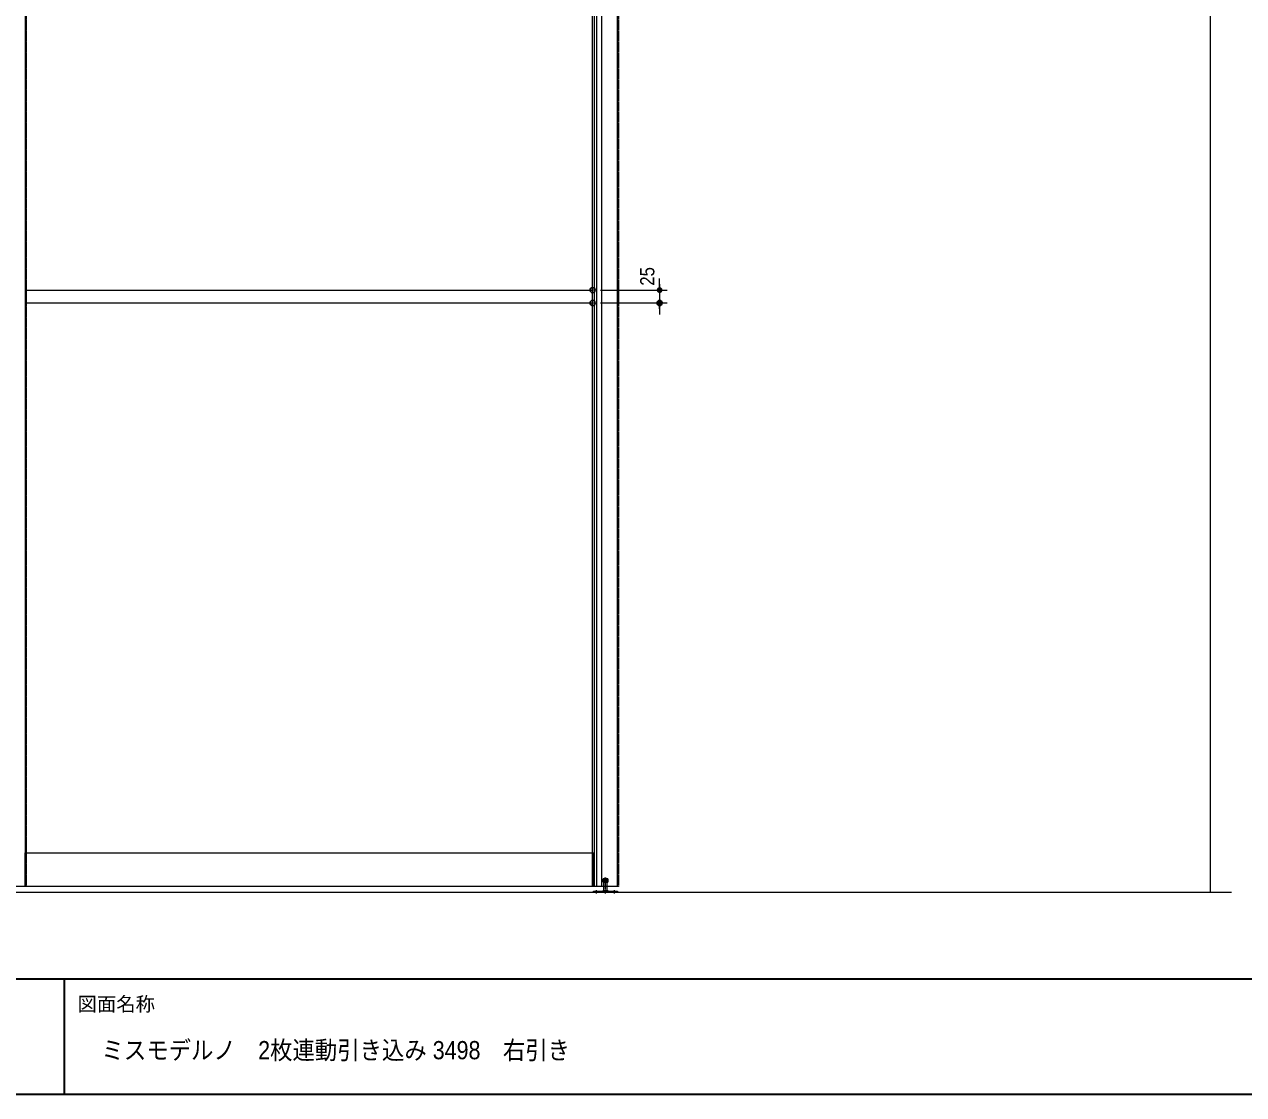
# Model space of a CAD drawing. Units: millimetres, scale not verified. Extents: x -4547 to 4547, y -2284 to 2284.
# Drawn here: x -3030 to -664, y -2078 to 0 of the extents above; entities that cross this region are included whole.
import ezdxf
from ezdxf.enums import TextEntityAlignment as Align

# ---------------------------------------------------------------- set-up
doc = ezdxf.new("R2010")
doc.units = ezdxf.units.MM
doc.header["$LTSCALE"] = 20
doc.header["$PDMODE"] = 32
doc.header["$PDSIZE"] = 10
for name, pattern in [('USER1', [10.5, 8, -0.5, 0.5, -0.5, 0.5, -0.5]), ('USER2', [1.11, 0.71, -0.4]), ('USER3', [2.91, 1.76, -0.4, 0.35, -0.4])]:
    doc.linetypes.add(name, pattern=pattern)
for name, color, linetype, lineweight in [('0-0_1図面枠', 7, 'Continuous', 20), ('0-1_3一般', 7, 'Continuous', 15), ('0-3_0', 7, 'Continuous', 25), ('0-5_2寸法-2', 7, 'Continuous', 15)]:
    doc.layers.add(name, color=color, linetype=linetype, lineweight=lineweight)
doc.layers.add('0-4_Defpoints', color=7, linetype='Continuous')
doc.styles.add('ＭＳ Ｐゴシック', font='')
doc.styles.get('ＭＳ Ｐゴシック').set_extended_font_data('MS PGothic')

# ---------------------------------------------------------------- blocks, each defined once
blk = doc.blocks.new('グループ-2')
at = {"layer": '0-0_1図面枠', "lineweight": 35}
for p, q in [((-60000, -37050), (60000, -37050)), ((-32250, -37050), (-32250, -41550))]:
    blk.add_line(p, q, dxfattribs=at)
blk.add_lwpolyline([(-60000, 41550), (60000, 41550), (60000, -41550), (-60000, -41550)], close=True, dxfattribs=at)
blk = doc.blocks.new('図面枠')
at = {"layer": '0-0_1図面枠'}
blk.add_blockref('グループ-2', (0, 0), dxfattribs=at)
at = {"layer": '0-0_1図面枠', "style": 'ＭＳ Ｐゴシック'}
blk.add_text('図面名称', height=550.3, dxfattribs=at).set_placement((-31725.1, -38474.8), align=Align.BOTTOM_LEFT)
blk = doc.blocks.new('グループ-5')
at = {"layer": '0-1_3一般'}
for p, q in [((-11659.4, -33466.3), (-11659.4, 12333.7)), ((-11577.4, -33466.3), (-11577.4, 12333.7)), ((-11375.5, -33466.3), (-11375.5, 12333.7)), ((-33737.4, 11033.7), (-33737.4, -10316.3)), ((-11737.4, -10316.3), (-11737.4, 11033.7)), ((-33737.4, -10316.3), (-33737.4, -32166.3)), ((-33737.4, -10316.3), (-11737.4, -10316.3)), ((-11737.4, -32166.3), (-11737.4, -10316.3)), ((-33737.4, -10816.3), (-11737.4, -10816.3)), ((-33737.4, -32166.3), (-11737.4, -32166.3)), ((-33737.4, -32166.3), (-33737.4, -33466.3)), ((-11737.4, -33466.3), (-11737.4, -32166.3)), ((-10787.4, -32186.3), (-10787.4, -33466.3)), ((-33767.4, -33466.3), (-34243.4, -33466.3)), ((-33737.4, -33466.3), (-33767.4, -33466.3)), ((-10787.4, -33466.3), (-33737.4, -33466.3)), ((-11707.4, -33466.3), (-11737.4, -33466.3)), ((-11231.4, -33466.3), (-11707.4, -33466.3)), ((-10867.4, -33466.3), (-11231.4, -33466.3)), ((-10787.4, -33466.3), (-10867.4, -33466.3))]:
    blk.add_line(p, q, dxfattribs=at)
at = {"layer": '0-1_3一般', "linetype": 'USER2'}
for p, q in [((-33767.4, -33466.3), (-33767.4, -32166.3)), ((-33767.4, -32166.3), (-33737.4, -32166.3)), ((-11737.4, -32166.3), (-11707.4, -32166.3)), ((-11707.4, -32166.3), (-11707.4, -33466.3))]:
    blk.add_line(p, q, dxfattribs=at)
at = {"layer": '0-1_3一般'}
blk.add_lwpolyline([(-33767.4, 12333.7), (-10787.4, 12333.7), (-10787.4, -32186.3)], dxfattribs=at)
at = {"layer": '0-1_3一般', "linetype": 'USER1'}
blk.add_lwpolyline([(-10787.4, 12333.7), (-10737.4, 12333.7), (-10737.4, -33466.3), (-10787.4, -33466.3)], dxfattribs=at)
blk = doc.blocks.new('グループ-7')
at = {"layer": '0-1_3一般'}
for p, q in [((-11337.4, -33226.3), (-11137.4, -33226.3)), ((-11337.4, -33246.3), (-11137.4, -33246.3)), ((-11322.4, -33166.3), (-11332.4, -33176.3)), ((-11142.4, -33176.3), (-11332.4, -33176.3)), ((-11332.4, -33226.3), (-11332.4, -33176.3)), ((-11332.4, -33296.3), (-11332.4, -33246.3)), ((-11332.4, -33296.3), (-11142.4, -33296.3)), ((-11322.4, -33306.3), (-11332.4, -33296.3)), ((-11322.4, -33166.3), (-11317.4, -33166.3)), ((-11317.4, -33306.3), (-11322.4, -33306.3)), ((-11317.4, -33166.3), (-11157.4, -33166.3)), ((-11157.4, -33306.3), (-11317.4, -33306.3)), ((-11307.4, -33636.3), (-11307.4, -33306.3)), ((-11192.4, -33156.3), (-11282.4, -33156.3)), ((-11279.9, -33166.3), (-11282.4, -33156.3)), ((-11194.9, -33166.3), (-11192.4, -33156.3)), ((-11167.4, -33636.3), (-11167.4, -33306.3)), ((-11157.4, -33166.3), (-11152.4, -33166.3)), ((-11152.4, -33306.3), (-11157.4, -33306.3)), ((-11152.4, -33166.3), (-11142.4, -33176.3)), ((-11152.4, -33306.3), (-11142.4, -33296.3)), ((-11142.4, -33176.3), (-11142.4, -33226.3)), ((-11142.4, -33246.3), (-11142.4, -33296.3)), ((-11697.4, -33656.3), (-10777.4, -33656.3)), ((-11697.4, -33696.3), (-11697.4, -33656.3)), ((-10777.4, -33696.3), (-11697.4, -33696.3)), ((-11337.4, -33636.3), (-11337.4, -33656.3)), ((-11137.4, -33636.3), (-11337.4, -33636.3)), ((-11167.4, -33636.3), (-11307.4, -33636.3)), ((-11137.4, -33656.3), (-11137.4, -33636.3)), ((-10777.4, -33656.3), (-10777.4, -33696.3))]:
    blk.add_line(p, q, dxfattribs=at)
at = {"layer": '0-1_3一般', "linetype": 'USER2'}
for p, q in [((-11317.4, -33166.3), (-11317.4, -33186.3)), ((-11279.4, -33186.3), (-11317.4, -33186.3)), ((-11279.4, -33286.3), (-11317.4, -33286.3)), ((-11317.4, -33306.3), (-11317.4, -33286.3)), ((-11279.4, -33286.3), (-11279.4, -33186.3)), ((-11195.4, -33286.3), (-11279.4, -33286.3)), ((-11257.4, -33156.3), (-11237.4, -33167.8)), ((-11237.4, -33167.8), (-11217.4, -33156.3)), ((-11157.4, -33186.3), (-11195.4, -33186.3)), ((-11157.4, -33286.3), (-11195.4, -33286.3)), ((-11157.4, -33166.3), (-11157.4, -33186.3)), ((-11157.4, -33306.3), (-11157.4, -33286.3)), ((-11637.4, -33696.3), (-11637.4, -33656.3)), ((-11537.4, -33656.3), (-11537.4, -33696.3)), ((-11337.4, -33676.3), (-11137.4, -33676.3)), ((-11337.4, -33696.3), (-11337.4, -33676.3)), ((-11287.4, -33636.3), (-11287.4, -33676.3)), ((-11287.4, -33636.3), (-11287.4, -33676.3)), ((-11187.4, -33676.3), (-11187.4, -33636.3)), ((-11187.4, -33676.3), (-11187.4, -33636.3)), ((-11182.4, -33696.3), (-11187.4, -33676.3)), ((-11137.4, -33676.3), (-11137.4, -33696.3)), ((-10937.4, -33696.3), (-10937.4, -33656.3)), ((-10837.4, -33656.3), (-10837.4, -33696.3))]:
    blk.add_line(p, q, dxfattribs=at)
at = {"layer": '0-1_3一般', "linetype": 'USER1'}
for p, q in [((-11307.4, -33306.3), (-11307.4, -33286.3)), ((-11307.4, -33286.3), (-11287.4, -33286.3)), ((-11287.4, -33286.3), (-11277.4, -33286.3)), ((-11277.4, -33176.3), (-11279.9, -33166.3)), ((-11277.4, -33286.3), (-11277.4, -33176.3)), ((-11277.4, -33286.3), (-11197.4, -33286.3)), ((-11197.4, -33176.3), (-11194.9, -33166.3)), ((-11197.4, -33286.3), (-11197.4, -33176.3)), ((-11197.4, -33286.3), (-11187.4, -33286.3)), ((-11187.4, -33286.3), (-11167.4, -33286.3)), ((-11167.4, -33306.3), (-11167.4, -33286.3))]:
    blk.add_line(p, q, dxfattribs=at)
at = {"layer": '0-1_3一般', "linetype": 'USER3'}
for p, q in [((-11237.4, -33736.3), (-11237.4, -33126.3)), ((-11237.4, -33326.3), (-11237.4, -33146.3)), ((-11237.4, -33336.3), (-11237.4, -33326.3)), ((-11237.4, -33736.3), (-11237.4, -33596.3)), ((-11587.4, -33736.3), (-11587.4, -33616.3)), ((-10887.4, -33736.3), (-10887.4, -33616.3))]:
    blk.add_line(p, q, dxfattribs=at)
for points in [[(-11122.4, -33236.3), (-11147.4, -33236.3), (-11347.4, -33236.3), (-11352.4, -33236.3)], [(-11237.4, -33326.3), (-11237.4, -33146.3), (-11237.4, -33136.3)]]:
    blk.add_lwpolyline(points, dxfattribs=at)
at = {"layer": '0-1_3一般', "linetype": 'USER2'}
for points in [[(-11195.4, -33286.3), (-11195.4, -33186.3), (-11279.4, -33186.3)], [(-11287.4, -33676.3), (-11292.4, -33696.3), (-11182.4, -33696.3)], [(-11207.4, -33696.3), (-11237.4, -33679), (-11267.4, -33696.3)]]:
    blk.add_lwpolyline(points, dxfattribs=at)
at = {"layer": '0-1_3一般'}
for centre, start, end in [((-11337.4, -33236.3), 90, 180), ((-11337.4, -33236.3), 180, 270), ((-11137.4, -33236.3), 0, 90), ((-11137.4, -33236.3), 270, 0)]:
    blk.add_arc(centre, 10, start, end, dxfattribs=at)
at = {"layer": '0-1_3一般', "linetype": 'USER2'}
for centre, start, end in [((-11337.4, -33236.3), 270, 90), ((-11137.4, -33236.3), 90, 180), ((-11137.4, -33236.3), 180, 270)]:
    blk.add_arc(centre, 10, start, end, dxfattribs=at)
blk = doc.blocks.new('グループ-16')
at = {"layer": '0-1_3一般'}
for p, q in [((-33767.4, 12333.7), (-33767.4, -32186.3)), ((-33767.4, -32186.3), (-33767.4, -33466.3)), ((-33767.4, -33466.3), (-56717.4, -33466.3)), ((-33767.4, -33466.3), (-33847.4, -33466.3))]:
    blk.add_line(p, q, dxfattribs=at)
at = {"layer": '0-1_3一般', "linetype": 'USER1'}
for p, q in [((-33717.4, 12333.7), (-33717.4, -33466.3)), ((-33717.4, -33466.3), (-33767.4, -33466.3))]:
    blk.add_line(p, q, dxfattribs=at)
blk = doc.blocks.new('グループ-21')
at = {"layer": '0-1_3一般'}
for p, q in [((12242.6, -33696.3), (12242.6, 13303.7)), ((-58417.4, -33696.3), (13059.8, -33696.3))]:
    blk.add_line(p, q, dxfattribs=at)
blk = doc.blocks.new('グループ-24')
at = {"layer": '0-1_3一般'}
for name in ['グループ-21', 'グループ-7', 'グループ-16', 'グループ-5']:
    blk.add_blockref(name, (0, 0), dxfattribs=at)
blk = doc.blocks.new('_Dot')
at = {"layer": '0-3_0'}
blk.add_line((-10, 0), (-20, 0), dxfattribs=at)
for points in [[(0, 0), (-10, 0), (-9.92, 1.25)], [(0, 0), (-9.92, -1.25), (-10, 0)], [(0, 0), (-9.92, 1.25), (-9.69, 2.49)], [(0, 0), (-9.69, -2.49), (-9.92, -1.25)], [(0, 0), (-9.69, 2.49), (-9.3, 3.68)], [(0, 0), (-9.3, -3.68), (-9.69, -2.49)], [(0, 0), (-9.3, 3.68), (-8.76, 4.82)], [(0, 0), (-8.76, -4.82), (-9.3, -3.68)], [(0, 0), (-8.76, 4.82), (-8.09, 5.88)], [(0, 0), (-8.09, -5.88), (-8.76, -4.82)], [(0, 0), (-8.09, 5.88), (-7.29, 6.85)], [(0, 0), (-7.29, -6.85), (-8.09, -5.88)], [(0, 0), (-7.29, 6.85), (-6.37, 7.71)], [(0, 0), (-6.37, -7.71), (-7.29, -6.85)], [(0, 0), (-6.37, 7.71), (-5.36, 8.44)], [(0, 0), (-5.36, -8.44), (-6.37, -7.71)], [(0, 0), (-5.36, 8.44), (-4.26, 9.05)], [(0, 0), (-4.26, -9.05), (-5.36, -8.44)], [(0, 0), (-4.26, 9.05), (-3.09, 9.51)], [(0, 0), (-3.09, -9.51), (-4.26, -9.05)], [(0, 0), (-3.09, 9.51), (-1.87, 9.82)], [(0, 0), (-1.87, -9.82), (-3.09, -9.51)], [(0, 0), (-1.87, 9.82), (-0.63, 9.98)], [(0, 0), (-0.63, -9.98), (-1.87, -9.82)], [(0, 0), (-0.63, 9.98), (0.63, 9.98)], [(0, 0), (0.63, -9.98), (-0.63, -9.98)], [(0, 0), (0.63, 9.98), (1.87, 9.82)], [(0, 0), (1.87, 9.82), (3.09, 9.51)], [(0, 0), (3.09, 9.51), (4.26, 9.05)], [(0, 0), (4.26, 9.05), (5.36, 8.44)], [(0, 0), (5.36, 8.44), (6.37, 7.71)], [(0, 0), (6.37, 7.71), (7.29, 6.85)], [(0, 0), (7.29, 6.85), (8.09, 5.88)], [(0, 0), (8.09, 5.88), (8.76, 4.82)], [(0, 0), (8.76, 4.82), (9.3, 3.68)], [(0, 0), (9.3, 3.68), (9.69, 2.49)], [(0, 0), (9.69, 2.49), (9.92, 1.25)], [(0, 0), (9.92, 1.25), (10, 0)], [(0, 0), (1.87, -9.82), (0.63, -9.98)], [(0, 0), (3.09, -9.51), (1.87, -9.82)], [(0, 0), (4.26, -9.05), (3.09, -9.51)], [(0, 0), (5.36, -8.44), (4.26, -9.05)], [(0, 0), (6.37, -7.71), (5.36, -8.44)], [(0, 0), (7.29, -6.85), (6.37, -7.71)], [(0, 0), (8.09, -5.88), (7.29, -6.85)], [(0, 0), (8.76, -4.82), (8.09, -5.88)], [(0, 0), (9.3, -3.68), (8.76, -4.82)], [(0, 0), (9.69, -2.49), (9.3, -3.68)], [(0, 0), (9.92, -1.25), (9.69, -2.49)], [(0, 0), (10, 0), (9.92, -1.25)]]:
    blk.add_solid(points, dxfattribs=at)

msp = doc.modelspace()

# ---------------------------------------------------------------- linework, layer by layer
at = {"layer": '0-4_Defpoints'}
for p in [(-1927.49, -515.81), (-1927.49, -540.81), (-1797.49, -540.81)]:
    msp.add_point(p, dxfattribs=at)
at = {"layer": '0-5_2寸法-2'}
for p, q in [((-1797.49, -504.56), (-1797.49, -493.3)), ((-1912.49, -515.81), (-1782.49, -515.81)), ((-1797.49, -515.81), (-1797.49, -540.81)), ((-1912.49, -540.81), (-1782.49, -540.81)), ((-1797.49, -552.07), (-1797.49, -563.32))]:
    msp.add_line(p, q, dxfattribs=at)

# ---------------------------------------------------------------- block references
at = {"layer": '0-0_1図面枠', "xscale": 0.05, "yscale": 0.05}
msp.add_blockref('図面枠', (-1340.62, 0), dxfattribs=at)
at = {"layer": '0-1_3一般', "xscale": 0.05, "yscale": 0.05}
msp.add_blockref('グループ-24', (-1340.62, 0), dxfattribs=at)
at = {"layer": '0-5_2寸法-2', "xscale": 0.5627563, "yscale": 0.5627563}
for p, rotation in [((-1797.49, -515.81), 270), ((-1797.49, -540.81), 90)]:
    msp.add_blockref('_Dot', p, dxfattribs=dict(at, rotation=rotation))

# ---------------------------------------------------------------- texts
at = {"layer": '0-0_1図面枠', "style": 'ＭＳ Ｐゴシック', "width": 0.9}
msp.add_text('ミスモデルノ\u30002枚連動引き込み 3498\u3000右引き', height=35.38, dxfattribs=at).set_placement((-2880.54, -2019.49), align=Align.BOTTOM_LEFT)
at = {"layer": '0-5_2寸法-2', "style": 'ＭＳ Ｐゴシック', "width": 0.9}
msp.add_text('25', height=27.57, rotation=90, dxfattribs=at).set_placement((-1799.35, -507.26), align=Align.BOTTOM_LEFT)

doc.saveas('drawing.dxf')
